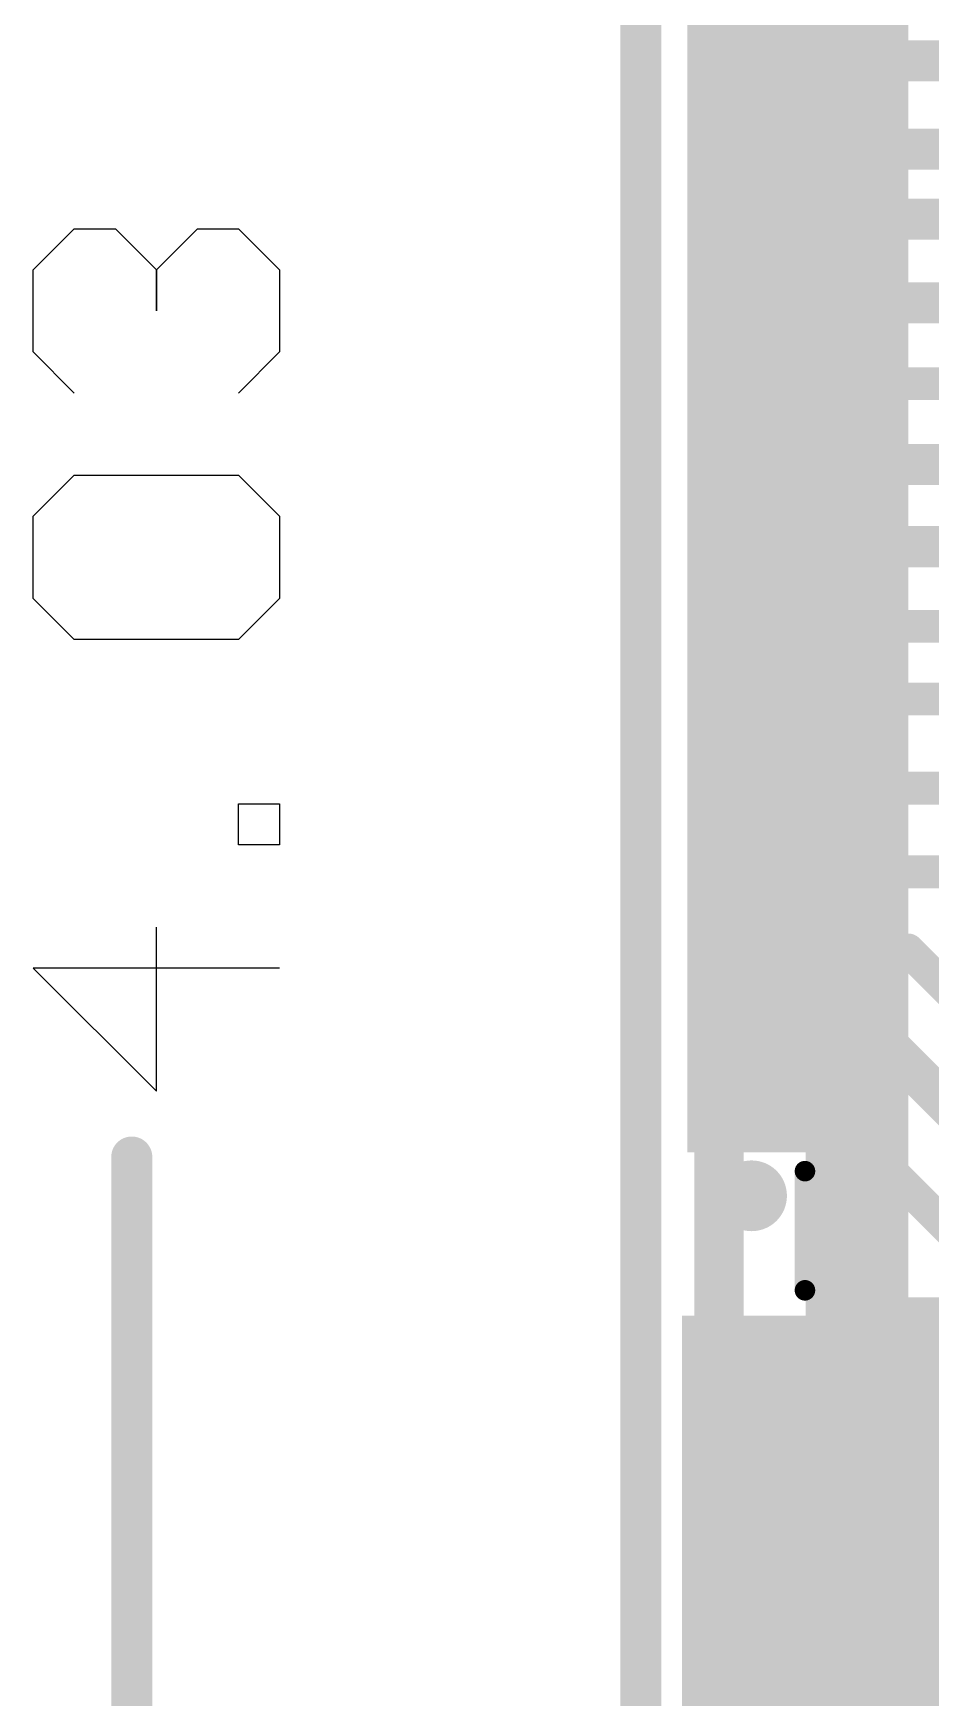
# Model space of a CAD drawing. Header units: millimetres. Extents: x 0.85 to 4.91, y 0.77 to 5.15.
# Drawn here: x 0.852 to 1.0706, y 2.584 to 2.9891 of the extents above; entities that cross this region are included whole.
import ezdxf

# ---------------------------------------------------------------- set-up
doc = ezdxf.new("R2010")
doc.units = ezdxf.units.MM
doc.header["$MEASUREMENT"] = 0
for name, color, linetype in [('BottomLayer', 5, 'Continuous'), ('Mechanical1', 6, 'Continuous'), ('Mechanical2', 216, 'Continuous'), ('TopLayer', 1, 'Continuous'), ('TopOverlay', 2, 'Continuous'), ('TopPaste', 8, 'Continuous'), ('TopSolder', 216, 'Continuous')]:
    doc.layers.add(name, color=color, linetype=linetype)

# ---------------------------------------------------------------- blocks, each defined once
blk = doc.blocks.new('0524352471_209')
at = {"layer": 'TopLayer'}
for points in [[(-0.23228, 0.02215), (-0.22047, 0.02215), (-0.23228, 0.05364), (-0.22047, 0.05364)], [(-0.2126, 0.02215), (-0.20079, 0.02215), (-0.2126, 0.05364), (-0.20079, 0.05364)], [(-0.19291, 0.02215), (-0.1811, 0.02215), (-0.19291, 0.05364), (-0.1811, 0.05364)], [(-0.17323, 0.02215), (-0.16142, 0.02215), (-0.17323, 0.05364), (-0.16142, 0.05364)], [(-0.15354, 0.02215), (-0.14173, 0.02215), (-0.15354, 0.05364), (-0.14173, 0.05364)], [(-0.13386, 0.02215), (-0.12205, 0.02215), (-0.13386, 0.05364), (-0.12205, 0.05364)], [(-0.11417, 0.02215), (-0.10236, 0.02215), (-0.11417, 0.05364), (-0.10236, 0.05364)], [(-0.09449, 0.02215), (-0.08268, 0.02215), (-0.09449, 0.05364), (-0.08268, 0.05364)], [(-0.0748, 0.02215), (-0.06299, 0.02215), (-0.0748, 0.05364), (-0.06299, 0.05364)], [(-0.05512, 0.02215), (-0.04331, 0.02215), (-0.05512, 0.05364), (-0.04331, 0.05364)], [(-0.03543, 0.02215), (-0.02362, 0.02215), (-0.03543, 0.05364), (-0.02362, 0.05364)], [(-0.01575, 0.02215), (-0.00394, 0.02215), (-0.01575, 0.05364), (-0.00394, 0.05364)], [(0.00394, 0.02215), (0.01575, 0.02215), (0.00394, 0.05364), (0.01575, 0.05364)], [(0.02362, 0.02215), (0.03543, 0.02215), (0.02362, 0.05364), (0.03543, 0.05364)], [(-0.37008, -0.09793), (-0.27559, -0.09793), (-0.37008, 0.02215), (-0.27559, 0.02215)]]:
    blk.add_solid(points, dxfattribs=at)
at = {"layer": 'TopOverlay'}
for points, const_width in [([(-0.24324, 0.042, 1), (-0.25046, 0.042, 1)], 0.01), ([(-0.25296, 0.042, 1), (-0.24796, 0.042, 1)], 0.005), ([(-0.24574, 0.042, 1), (-0.24074, 0.042, 1)], 0.005), ([(-0.2711, 0.029, 1), (-0.2686, 0.029, 1)], 0.0025), ([(-0.2421, 0.029, 1), (-0.2396, 0.029, 1)], 0.0025)]:
    blk.add_lwpolyline(points, format="xyb", close=True, dxfattribs=dict(at, const_width=const_width))
at = {"layer": 'TopOverlay', "const_width": 0.005}
blk.add_lwpolyline([(-0.26985, 0.029), (-0.24085, 0.029)], dxfattribs=at)
at = {"layer": 'TopPaste'}
for points in [[(-0.23228, 0.02215), (-0.22047, 0.02215), (-0.23228, 0.05364), (-0.22047, 0.05364)], [(-0.2126, 0.02215), (-0.20079, 0.02215), (-0.2126, 0.05364), (-0.20079, 0.05364)], [(-0.19291, 0.02215), (-0.1811, 0.02215), (-0.19291, 0.05364), (-0.1811, 0.05364)], [(-0.17323, 0.02215), (-0.16142, 0.02215), (-0.17323, 0.05364), (-0.16142, 0.05364)], [(-0.15354, 0.02215), (-0.14173, 0.02215), (-0.15354, 0.05364), (-0.14173, 0.05364)], [(-0.13386, 0.02215), (-0.12205, 0.02215), (-0.13386, 0.05364), (-0.12205, 0.05364)], [(-0.11417, 0.02215), (-0.10236, 0.02215), (-0.11417, 0.05364), (-0.10236, 0.05364)], [(-0.09449, 0.02215), (-0.08268, 0.02215), (-0.09449, 0.05364), (-0.08268, 0.05364)], [(-0.0748, 0.02215), (-0.06299, 0.02215), (-0.0748, 0.05364), (-0.06299, 0.05364)], [(-0.05512, 0.02215), (-0.04331, 0.02215), (-0.05512, 0.05364), (-0.04331, 0.05364)], [(-0.03543, 0.02215), (-0.02362, 0.02215), (-0.03543, 0.05364), (-0.02362, 0.05364)], [(-0.01575, 0.02215), (-0.00394, 0.02215), (-0.01575, 0.05364), (-0.00394, 0.05364)], [(0.00394, 0.02215), (0.01575, 0.02215), (0.00394, 0.05364), (0.01575, 0.05364)], [(0.02362, 0.02215), (0.03543, 0.02215), (0.02362, 0.05364), (0.03543, 0.05364)], [(-0.37008, -0.09793), (-0.27559, -0.09793), (-0.37008, 0.02215), (-0.27559, 0.02215)]]:
    blk.add_solid(points, dxfattribs=at)
at = {"layer": 'TopSolder'}
for points in [[(-0.23628, 0.01815), (-0.21647, 0.01815), (-0.23628, 0.05764), (-0.21647, 0.05764)], [(-0.2166, 0.01815), (-0.19679, 0.01815), (-0.2166, 0.05764), (-0.19679, 0.05764)], [(-0.19691, 0.01815), (-0.1771, 0.01815), (-0.19691, 0.05764), (-0.1771, 0.05764)], [(-0.17723, 0.01815), (-0.15742, 0.01815), (-0.17723, 0.05764), (-0.15742, 0.05764)], [(-0.15754, 0.01815), (-0.13773, 0.01815), (-0.15754, 0.05764), (-0.13773, 0.05764)], [(-0.13786, 0.01815), (-0.11805, 0.01815), (-0.13786, 0.05764), (-0.11805, 0.05764)], [(-0.11817, 0.01815), (-0.09836, 0.01815), (-0.11817, 0.05764), (-0.09836, 0.05764)], [(-0.09849, 0.01815), (-0.07868, 0.01815), (-0.09849, 0.05764), (-0.07868, 0.05764)], [(-0.0788, 0.01815), (-0.05899, 0.01815), (-0.0788, 0.05764), (-0.05899, 0.05764)], [(-0.05912, 0.01815), (-0.03931, 0.01815), (-0.05912, 0.05764), (-0.03931, 0.05764)], [(-0.03943, 0.01815), (-0.01962, 0.01815), (-0.03943, 0.05764), (-0.01962, 0.05764)], [(-0.01975, 0.01815), (0.00006, 0.01815), (-0.01975, 0.05764), (0.00006, 0.05764)], [(-0.00006, 0.01815), (0.01975, 0.01815), (-0.00006, 0.05764), (0.01975, 0.05764)], [(0.01962, 0.01815), (0.03943, 0.01815), (0.01962, 0.05764), (0.03943, 0.05764)], [(-0.37408, -0.10193), (-0.27159, -0.10193), (-0.37408, 0.02615), (-0.27159, 0.02615)]]:
    blk.add_solid(points, dxfattribs=at)

msp = doc.modelspace()

# ---------------------------------------------------------------- linework, layer by layer
at = {"layer": 'BottomLayer'}
for points, const_width in [([(1.019, 2.309), (1.019, 3.415)], 0.012), ([(1.05263, 2.319), (1.05263, 3.38147)], 0.025)]:
    msp.add_lwpolyline(points, dxfattribs=dict(at, const_width=const_width))
at = {"layer": 'Mechanical1'}
for p, q in [((0.85201, 2.93151), (0.86201, 2.94151)), ((0.86201, 2.94151), (0.872, 2.94151)), ((0.872, 2.94151), (0.882, 2.93151)), ((0.882, 2.93151), (0.892, 2.94151)), ((0.892, 2.94151), (0.90199, 2.94151)), ((0.90199, 2.94151), (0.91199, 2.93151)), ((0.85201, 2.91152), (0.85201, 2.93151)), ((0.882, 2.93151), (0.882, 2.92151)), ((0.882, 2.92151), (0.882, 2.93151)), ((0.91199, 2.93151), (0.91199, 2.91152)), ((0.86201, 2.90152), (0.85201, 2.91152)), ((0.91199, 2.91152), (0.90199, 2.90152)), ((0.85201, 2.87153), (0.86201, 2.88153)), ((0.86201, 2.88153), (0.90199, 2.88153)), ((0.90199, 2.88153), (0.91199, 2.87153)), ((0.85201, 2.85154), (0.85201, 2.87153)), ((0.91199, 2.87153), (0.91199, 2.85154)), ((0.86201, 2.84154), (0.85201, 2.85154)), ((0.91199, 2.85154), (0.90199, 2.84154)), ((0.90199, 2.84154), (0.86201, 2.84154)), ((0.90199, 2.79156), (0.90199, 2.80155)), ((0.90199, 2.80155), (0.91199, 2.80155)), ((0.91199, 2.80155), (0.91199, 2.79156)), ((0.91199, 2.79156), (0.90199, 2.79156)), ((0.882, 2.73158), (0.882, 2.77156)), ((0.91199, 2.76157), (0.85201, 2.76157)), ((0.85201, 2.76157), (0.882, 2.73158))]:
    msp.add_line(p, q, dxfattribs=at)
at = {"layer": 'Mechanical1', "const_width": 0.01}
msp.add_lwpolyline([(0.876, 0.965), (0.876, 2.71558)], dxfattribs=at)
at = {"layer": 'Mechanical1', "const_width": 0.005}
msp.add_lwpolyline([(0.8735, 2.71558, 1), (0.8785, 2.71558, 1)], format="xyb", close=True, dxfattribs=at)
at = {"layer": 'Mechanical2', "const_width": 0.01}
msp.add_lwpolyline([(1, 0.965), (1, 5)], dxfattribs=at)
at = {"layer": 'TopLayer'}
for points, const_width in [([(1.03105, 2.98253), (1.03124, 2.98234)], 0.01), ([(1.03124, 2.98234), (1.40466, 2.98234)], 0.01), ([(1.03105, 2.96284), (1.03304, 2.96085)], 0.01), ([(1.03304, 2.96085), (1.39615, 2.96085)], 0.01), ([(1.03105, 2.94316), (1.03174, 2.94385)], 0.01), ([(1.03174, 2.94385), (1.38504, 2.94385)], 0.01), ([(1.03105, 2.92347), (1.10253, 2.92347)], 0.01), ([(1.03105, 2.90379), (1.15979, 2.90379)], 0.008), ([(1.03105, 2.8841), (1.3769, 2.8841)], 0.01), ([(1.03105, 2.86442), (1.03134, 2.86413)], 0.01), ([(1.03134, 2.86413), (1.418, 2.86413)], 0.01), ([(1.03105, 2.84473), (1.43905, 2.84473)], 0.008), ([(1.03105, 2.82505), (1.03305, 2.82705)], 0.008), ([(1.03305, 2.82705), (1.38064, 2.82705)], 0.008), ([(1.03105, 2.80536), (1.08982, 2.80536)], 0.008), ([(1.03105, 2.78568), (1.03173, 2.785)], 0.008), ([(1.03173, 2.785), (1.08082, 2.785)], 0.008), ([(1.03105, 2.76599), (1.06501, 2.76599)], 0.008), ([(1.06501, 2.76599), (1.081, 2.75)], 0.008), ([(1.03105, 2.74631), (1.05659, 2.74631)], 0.01), ([(1.05659, 2.74631), (1.11169, 2.6912)], 0.01), ([(1.03105, 2.72662), (1.04638, 2.72662)], 0.008), ([(1.04638, 2.72662), (1.08, 2.693)], 0.008), ([(1.03002, 2.55335), (1.10684, 2.63017)], 0.025)]:
    msp.add_lwpolyline(points, dxfattribs=dict(at, const_width=const_width))
for points, const_width in [([(1.02855, 2.98253, 1), (1.03355, 2.98253, 1)], 0.005), ([(1.02874, 2.98234, 1), (1.03374, 2.98234, 1)], 0.005), ([(1.02874, 2.98234, 1), (1.03374, 2.98234, 1)], 0.005), ([(1.02855, 2.96284, 1), (1.03355, 2.96284, 1)], 0.005), ([(1.03054, 2.96085, 1), (1.03554, 2.96085, 1)], 0.005), ([(1.03054, 2.96085, 1), (1.03554, 2.96085, 1)], 0.005), ([(1.02855, 2.94316, 1), (1.03355, 2.94316, 1)], 0.005), ([(1.02924, 2.94385, 1), (1.03424, 2.94385, 1)], 0.005), ([(1.02924, 2.94385, 1), (1.03424, 2.94385, 1)], 0.005), ([(1.02855, 2.92347, 1), (1.03355, 2.92347, 1)], 0.005), ([(1.02905, 2.90379, 1), (1.03305, 2.90379, 1)], 0.004), ([(1.02855, 2.8841, 1), (1.03355, 2.8841, 1)], 0.005), ([(1.02855, 2.86442, 1), (1.03355, 2.86442, 1)], 0.005), ([(1.02884, 2.86413, 1), (1.03384, 2.86413, 1)], 0.005), ([(1.02884, 2.86413, 1), (1.03384, 2.86413, 1)], 0.005), ([(1.02905, 2.84473, 1), (1.03305, 2.84473, 1)], 0.004), ([(1.02905, 2.82505, 1), (1.03305, 2.82505, 1)], 0.004), ([(1.03105, 2.82705, 1), (1.03505, 2.82705, 1)], 0.004), ([(1.03105, 2.82705, 1), (1.03505, 2.82705, 1)], 0.004), ([(1.02905, 2.80536, 1), (1.03305, 2.80536, 1)], 0.004), ([(1.02905, 2.78568, 1), (1.03305, 2.78568, 1)], 0.004), ([(1.02973, 2.785, 1), (1.03373, 2.785, 1)], 0.004), ([(1.02973, 2.785, 1), (1.03373, 2.785, 1)], 0.004), ([(1.02905, 2.76599, 1), (1.03305, 2.76599, 1)], 0.004), ([(1.06301, 2.76599, 1), (1.06701, 2.76599, 1)], 0.004), ([(1.06301, 2.76599, 1), (1.06701, 2.76599, 1)], 0.004), ([(1.02855, 2.74631, 1), (1.03355, 2.74631, 1)], 0.005), ([(1.05409, 2.74631, 1), (1.05909, 2.74631, 1)], 0.005), ([(1.05409, 2.74631, 1), (1.05909, 2.74631, 1)], 0.005), ([(1.02905, 2.72662, 1), (1.03305, 2.72662, 1)], 0.004), ([(1.04438, 2.72662, 1), (1.04838, 2.72662, 1)], 0.004), ([(1.04438, 2.72662, 1), (1.04838, 2.72662, 1)], 0.004)]:
    msp.add_lwpolyline(points, format="xyb", close=True, dxfattribs=dict(at, const_width=const_width))
msp.add_solid([(1.01, 2.512), (1.171, 2.512), (1.01, 2.677), (1.171, 2.677)], dxfattribs=at)

# ---------------------------------------------------------------- block references
at = {"rotation": 90}
msp.add_blockref('0524352471_209', (1.06894, 2.953), dxfattribs=at)

doc.saveas('drawing.dxf')
